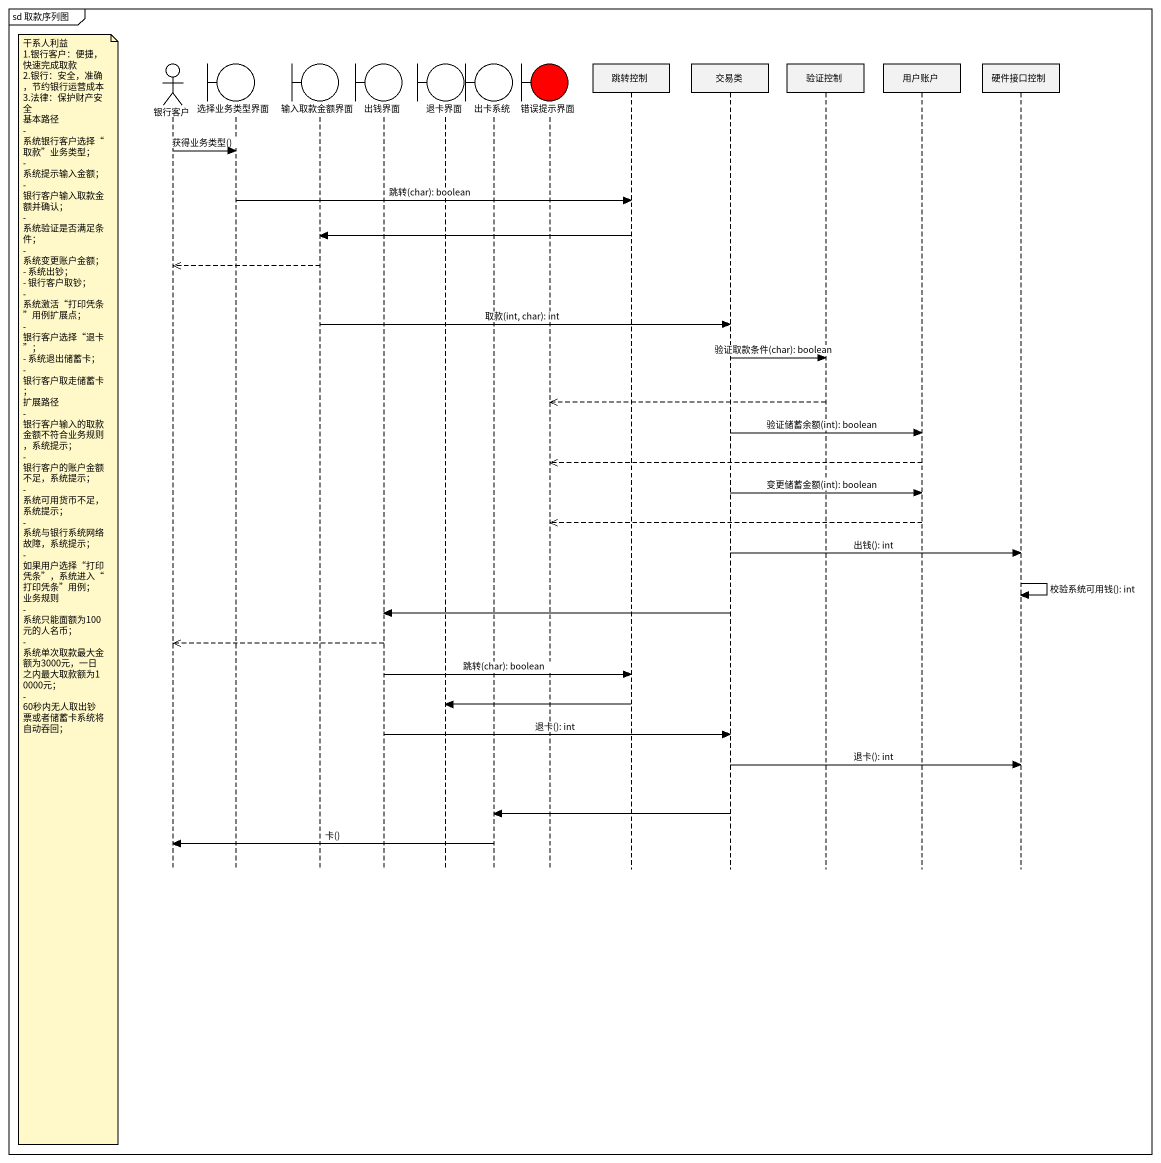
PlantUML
@startuml
mainframe sd 取款序列图
hide footbox
actor 银行客户
boundary 选择业务类型界面
boundary 输入取款金额界面
boundary 出钱界面
boundary 退卡界面
boundary 出卡系统
boundary 错误提示界面 #FF0000
participant 跳转控制
participant 交易类
participant 验证控制
participant 用户账户
participant 硬件接口控制

银行客户 -> 选择业务类型界面 : 获得业务类型()
选择业务类型界面 -> 跳转控制 : 跳转(char): boolean
跳转控制 -> 输入取款金额界面
输入取款金额界面 -->> 银行客户
输入取款金额界面 -> 交易类 : 取款(int, char): int
交易类 -> 验证控制 : 验证取款条件(char): boolean
验证控制 -->> 错误提示界面
交易类 -> 用户账户 : 验证储蓄余额(int): boolean
用户账户 -->> 错误提示界面
交易类 -> 用户账户 : 变更储蓄金额(int): boolean
用户账户 -->> 错误提示界面
交易类 -> 硬件接口控制 : 出钱(): int
硬件接口控制 -> 硬件接口控制 : 校验系统可用钱(): int
note left of 银行客户
  干系人利益
  1.银行客户：便捷，快速完成取款
  2.银行：安全，准确，节约银行运营成本
  3.法律：保护财产安全
  基本路径
  - 系统银行客户选择“取款”业务类型；
  - 系统提示输入金额；
  - 银行客户输入取款金额并确认；
  - 系统验证是否满足条件；
  - 系统变更账户金额；
  - 系统出钞；
  - 银行客户取钞；
  - 系统激活“打印凭条”用例扩展点；
  - 银行客户选择“退卡”；
  - 系统退出储蓄卡；
  - 银行客户取走储蓄卡；
  扩展路径
  - 银行客户输入的取款金额不符合业务规则，系统提示；
  - 银行客户的账户金额不足，系统提示；
  - 系统可用货币不足，系统提示；
  - 系统与银行系统网络故障，系统提示；
  - 如果用户选择“打印凭条”，系统进入“打印凭条”用例；
  业务规则
  - 系统只能面额为100元的人名币；
  - 系统单次取款最大金额为3000元，一日之内最大取款额为10000元；
  - 60秒内无人取出钞票或者储蓄卡系统将自动吞回；
end note
交易类 -> 出钱界面
出钱界面 -->> 银行客户
出钱界面 -> 跳转控制 : 跳转(char): boolean
跳转控制 -> 退卡界面
出钱界面 -> 交易类 : 退卡(): int
交易类 -> 硬件接口控制 : 退卡(): int
交易类 -> 出卡系统
出卡系统 -> 银行客户 : 卡()
@enduml
